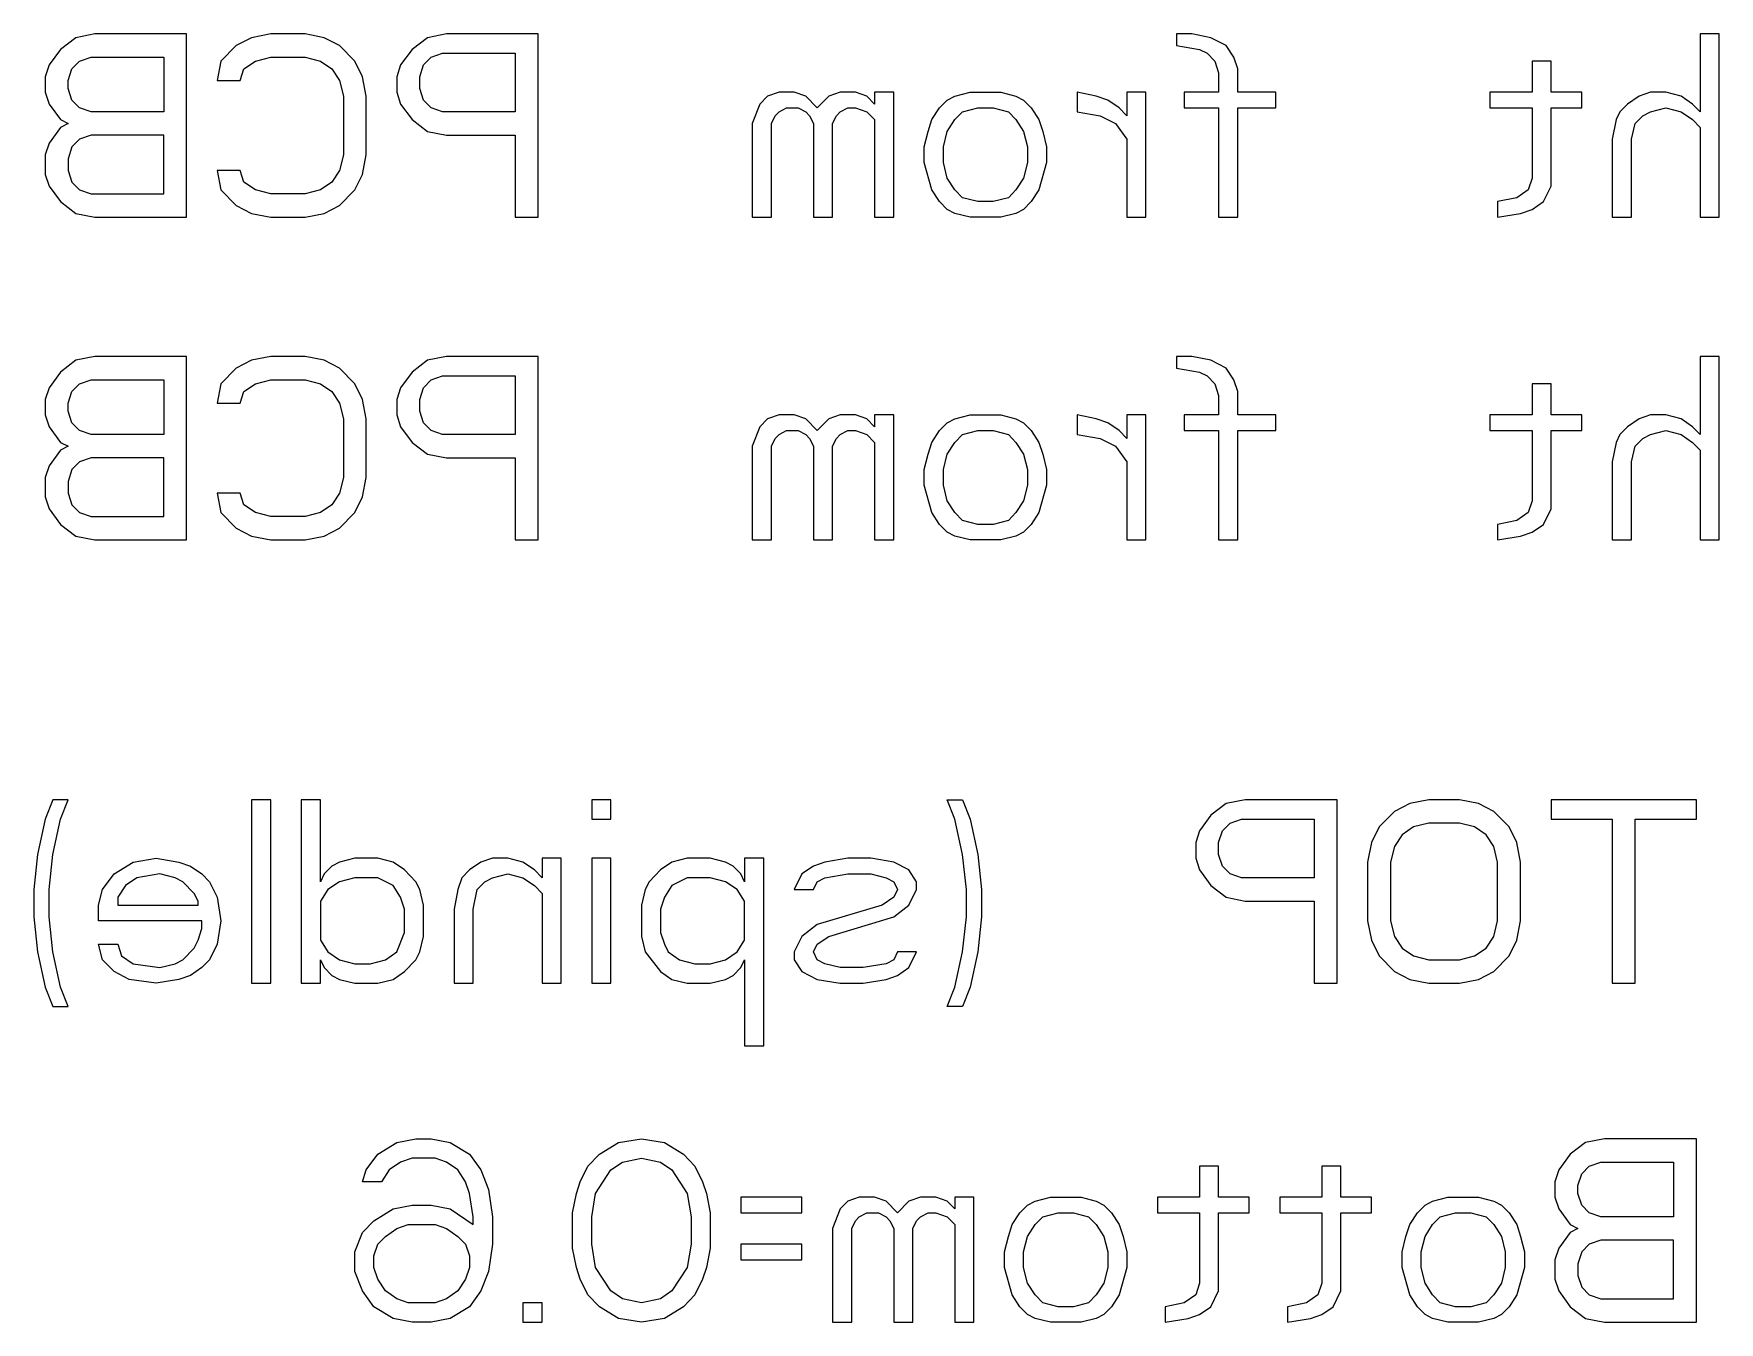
# Model space of a CAD drawing. Header units: millimetres. Extents: x 0 to 594, y 0 to 420.
# Drawn here: x 486.32 to 506.53, y 223.63 to 239.07 of the extents above; entities that cross this region are included whole.
import ezdxf

# ---------------------------------------------------------------- set-up
doc = ezdxf.new("R2010")
doc.units = ezdxf.units.MM
doc.header["$LTSCALE"] = 32.67
doc.layers.add('5_CURVES', color=7, linetype='CONTINUOUS')

msp = doc.modelspace()

# ---------------------------------------------------------------- linework, layer by layer
at = {"layer": '5_CURVES', "color": 40, "linetype": 'CONTINUOUS'}
for p, q in [((486.82, 239.022), (486.637, 238.882)), ((487.05, 239.069), (486.82, 239.022)), ((488.15, 239.069), (487.05, 239.069)), ((488.15, 236.869), (488.15, 239.069)), ((488.745, 238.929), (488.562, 238.742)), ((488.929, 239.022), (488.745, 238.929)), ((489.158, 239.069), (488.929, 239.022)), ((489.57, 239.069), (489.158, 239.069)), ((489.8, 239.022), (489.57, 239.069)), ((489.983, 238.929), (489.8, 239.022)), ((490.166, 238.742), (489.983, 238.929)), ((491.037, 239.022), (490.854, 238.882)), ((491.266, 239.069), (491.037, 239.022)), ((492.366, 239.069), (491.266, 239.069)), ((492.366, 236.869), (492.366, 239.069)), ((500.204, 239.069), (500.02, 239.069)), ((500.02, 239.069), (500.02, 238.929)), ((500.02, 238.929), (500.295, 238.882)), ((500.433, 239.022), (500.204, 239.069)), ((500.616, 238.929), (500.433, 239.022)), ((500.708, 238.788), (500.616, 238.929)), ((506.529, 239.069), (506.3, 239.069)), ((506.3, 239.069), (506.3, 238.133)), ((506.529, 236.869), (506.529, 239.069)), ((486.637, 238.882), (486.5, 238.695)), ((486.775, 238.648), (486.866, 238.742)), ((486.866, 238.742), (487.004, 238.788)), ((487.004, 238.788), (487.875, 238.788)), ((487.875, 238.788), (487.875, 238.133)), ((488.562, 238.742), (488.516, 238.508)), ((488.837, 238.648), (488.975, 238.742)), ((488.975, 238.742), (489.158, 238.788)), ((489.158, 238.788), (489.57, 238.788)), ((489.57, 238.788), (489.754, 238.742)), ((489.754, 238.742), (489.891, 238.648)), ((490.258, 238.554), (490.166, 238.742)), ((490.854, 238.882), (490.716, 238.695)), ((490.991, 238.695), (491.083, 238.788)), ((491.083, 238.788), (491.22, 238.835)), ((491.22, 238.835), (492.091, 238.835)), ((492.091, 238.835), (492.091, 238.133)), ((500.295, 238.882), (500.387, 238.835)), ((500.387, 238.835), (500.479, 238.742)), ((500.479, 238.742), (500.525, 238.601)), ((500.754, 238.648), (500.708, 238.788)), ((504.512, 238.742), (504.283, 238.742)), ((504.283, 238.742), (504.283, 238.367)), ((504.512, 238.367), (504.512, 238.742)), ((486.5, 238.695), (486.454, 238.554)), ((486.454, 238.554), (486.454, 238.367)), ((486.729, 238.508), (486.775, 238.648)), ((486.729, 238.414), (486.729, 238.508)), ((488.516, 238.508), (488.791, 238.508)), ((488.791, 238.508), (488.837, 238.648)), ((489.891, 238.648), (489.983, 238.508)), ((489.983, 238.508), (490.029, 238.32)), ((490.304, 238.32), (490.258, 238.554)), ((490.716, 238.695), (490.67, 238.554)), ((490.67, 238.554), (490.67, 238.367)), ((490.945, 238.554), (490.991, 238.695)), ((490.945, 238.414), (490.945, 238.554)), ((500.525, 238.601), (500.525, 238.367)), ((500.754, 238.367), (500.754, 238.648)), ((486.454, 238.367), (486.5, 238.227)), ((486.775, 238.274), (486.729, 238.414)), ((490.029, 238.32), (490.029, 237.618)), ((490.304, 237.618), (490.304, 238.32)), ((490.67, 238.367), (490.716, 238.227)), ((490.991, 238.274), (490.945, 238.414)), ((495.116, 238.32), (495.025, 238.227)), ((495.254, 238.367), (495.116, 238.32)), ((495.437, 238.367), (495.254, 238.367)), ((495.575, 238.32), (495.437, 238.367)), ((495.712, 238.18), (495.575, 238.32)), ((495.85, 238.32), (495.712, 238.18)), ((495.987, 238.367), (495.85, 238.32)), ((496.17, 238.367), (495.987, 238.367)), ((496.308, 238.32), (496.17, 238.367)), ((496.4, 238.227), (496.308, 238.32)), ((496.629, 238.367), (496.4, 238.367)), ((496.4, 238.367), (496.4, 238.227)), ((496.629, 236.869), (496.629, 238.367)), ((497.27, 238.274), (497.362, 238.32)), ((497.362, 238.32), (497.545, 238.367)), ((497.545, 238.367), (497.912, 238.367)), ((497.912, 238.367), (498.095, 238.32)), ((498.095, 238.32), (498.187, 238.274)), ((499.058, 238.32), (498.829, 238.367)), ((498.829, 238.367), (498.829, 238.133)), ((499.195, 238.274), (499.058, 238.32)), ((499.654, 238.367), (499.425, 238.367)), ((499.425, 238.367), (499.425, 238.086)), ((499.654, 236.869), (499.654, 238.367)), ((500.525, 238.367), (500.112, 238.367)), ((500.112, 238.367), (500.112, 238.18)), ((501.212, 238.367), (500.754, 238.367)), ((501.212, 238.18), (501.212, 238.367)), ((504.283, 238.367), (503.779, 238.367)), ((503.779, 238.367), (503.779, 238.18)), ((504.879, 238.367), (504.512, 238.367)), ((504.879, 238.18), (504.879, 238.367)), ((505.566, 238.32), (505.429, 238.227)), ((505.704, 238.367), (505.566, 238.32)), ((505.887, 238.367), (505.704, 238.367)), ((506.07, 238.32), (505.887, 238.367)), ((506.208, 238.227), (506.07, 238.32)), ((486.5, 238.227), (486.637, 238.04)), ((486.866, 238.18), (486.775, 238.274)), ((487.004, 238.133), (486.866, 238.18)), ((487.875, 238.133), (487.004, 238.133)), ((490.716, 238.227), (490.854, 238.04)), ((491.083, 238.18), (490.991, 238.274)), ((491.22, 238.133), (491.083, 238.18)), ((492.091, 238.133), (491.22, 238.133)), ((495.025, 238.227), (494.933, 237.993)), ((495.208, 238.086), (495.254, 238.133)), ((495.254, 238.133), (495.345, 238.18)), ((495.345, 238.18), (495.483, 238.18)), ((495.483, 238.18), (495.575, 238.133)), ((495.575, 238.133), (495.62, 238.086)), ((495.941, 238.086), (495.987, 238.133)), ((495.987, 238.133), (496.079, 238.18)), ((496.079, 238.18), (496.17, 238.18)), ((496.17, 238.18), (496.308, 238.133)), ((496.308, 238.133), (496.4, 238.04)), ((497.087, 238.04), (497.179, 238.18)), ((497.179, 238.18), (497.27, 238.274)), ((497.362, 238.04), (497.454, 238.133)), ((497.454, 238.133), (497.637, 238.18)), ((497.637, 238.18), (497.82, 238.18)), ((497.82, 238.18), (498.004, 238.133)), ((498.004, 238.133), (498.095, 238.04)), ((498.187, 238.274), (498.279, 238.18)), ((498.279, 238.18), (498.37, 238.04)), ((498.829, 238.133), (499.104, 238.086)), ((499.333, 238.18), (499.195, 238.274)), ((499.425, 238.086), (499.333, 238.18)), ((500.112, 238.18), (500.525, 238.18)), ((500.525, 238.18), (500.525, 236.869)), ((500.754, 238.18), (501.212, 238.18)), ((500.754, 236.869), (500.754, 238.18)), ((503.779, 238.18), (504.283, 238.18)), ((504.283, 238.18), (504.283, 237.337)), ((504.512, 238.18), (504.879, 238.18)), ((504.512, 237.244), (504.512, 238.18)), ((505.337, 238.133), (505.291, 238.04)), ((505.429, 238.227), (505.337, 238.133)), ((505.612, 238.086), (505.704, 238.133)), ((505.704, 238.133), (505.887, 238.18)), ((505.887, 238.18), (506.07, 238.133)), ((506.07, 238.133), (506.208, 238.04)), ((506.3, 238.133), (506.208, 238.227)), ((486.637, 237.946), (486.5, 237.759)), ((486.637, 238.04), (486.729, 237.993)), ((486.729, 237.993), (486.637, 237.946)), ((490.854, 238.04), (491.037, 237.899)), ((494.933, 237.993), (494.933, 236.869)), ((495.162, 237.993), (495.208, 238.086)), ((495.162, 236.869), (495.162, 237.993)), ((495.62, 238.086), (495.666, 237.993)), ((495.666, 237.993), (495.666, 236.869)), ((495.895, 237.993), (495.941, 238.086)), ((495.895, 236.869), (495.895, 237.993)), ((496.4, 238.04), (496.4, 236.869)), ((497.041, 237.899), (497.087, 238.04)), ((497.27, 237.899), (497.362, 238.04)), ((498.095, 238.04), (498.187, 237.899)), ((498.37, 238.04), (498.416, 237.899)), ((499.104, 238.086), (499.287, 237.993)), ((499.287, 237.993), (499.425, 237.805)), ((505.291, 238.04), (505.245, 237.805)), ((505.475, 237.805), (505.52, 237.993)), ((505.52, 237.993), (505.612, 238.086)), ((506.208, 238.04), (506.3, 237.946)), ((506.3, 237.946), (506.3, 236.869)), ((486.5, 237.759), (486.454, 237.618)), ((486.775, 237.712), (486.729, 237.571)), ((486.866, 237.805), (486.775, 237.712)), ((487.004, 237.852), (486.866, 237.805)), ((487.875, 237.852), (487.004, 237.852)), ((487.875, 237.15), (487.875, 237.852)), ((491.037, 237.899), (491.266, 237.852)), ((491.266, 237.852), (492.091, 237.852)), ((492.091, 237.852), (492.091, 236.869)), ((496.995, 237.712), (497.041, 237.899)), ((496.995, 237.525), (496.995, 237.712)), ((497.225, 237.712), (497.27, 237.899)), ((497.225, 237.525), (497.225, 237.712)), ((498.187, 237.899), (498.233, 237.712)), ((498.233, 237.712), (498.233, 237.525)), ((498.416, 237.899), (498.462, 237.712)), ((498.462, 237.712), (498.462, 237.525)), ((499.425, 237.805), (499.425, 236.869)), ((505.245, 237.805), (505.245, 236.869)), ((505.475, 236.869), (505.475, 237.805)), ((486.454, 237.618), (486.454, 237.384)), ((486.729, 237.571), (486.729, 237.431)), ((490.029, 237.618), (489.983, 237.431)), ((490.258, 237.384), (490.304, 237.618)), ((497.087, 237.197), (496.995, 237.525)), ((497.27, 237.337), (497.225, 237.525)), ((498.233, 237.525), (498.187, 237.337)), ((498.462, 237.525), (498.37, 237.197)), ((486.454, 237.384), (486.5, 237.244)), ((486.729, 237.431), (486.775, 237.291)), ((488.791, 237.431), (488.516, 237.431)), ((488.516, 237.431), (488.562, 237.197)), ((488.837, 237.291), (488.791, 237.431)), ((489.983, 237.431), (489.891, 237.291)), ((490.166, 237.197), (490.258, 237.384)), ((497.362, 237.197), (497.27, 237.337)), ((498.187, 237.337), (498.095, 237.197)), ((504.283, 237.337), (504.237, 237.197)), ((486.5, 237.244), (486.637, 237.057)), ((486.775, 237.291), (486.866, 237.197)), ((486.866, 237.197), (487.004, 237.15)), ((487.004, 237.15), (487.875, 237.15)), ((488.562, 237.197), (488.745, 237.01)), ((488.975, 237.197), (488.837, 237.291)), ((489.158, 237.15), (488.975, 237.197)), ((489.57, 237.15), (489.158, 237.15)), ((489.754, 237.197), (489.57, 237.15)), ((489.891, 237.291), (489.754, 237.197)), ((489.983, 237.01), (490.166, 237.197)), ((497.179, 237.057), (497.087, 237.197)), ((497.454, 237.103), (497.362, 237.197)), ((497.637, 237.057), (497.454, 237.103)), ((498.004, 237.103), (497.82, 237.057)), ((498.095, 237.197), (498.004, 237.103)), ((498.37, 237.197), (498.279, 237.057)), ((504.1, 237.103), (503.87, 237.057)), ((504.237, 237.197), (504.1, 237.103)), ((504.42, 237.057), (504.512, 237.244)), ((486.637, 237.057), (486.82, 236.916)), ((486.82, 236.916), (487.05, 236.869)), ((488.745, 237.01), (488.929, 236.916)), ((488.929, 236.916), (489.158, 236.869)), ((489.57, 236.869), (489.8, 236.916)), ((489.8, 236.916), (489.983, 237.01)), ((497.27, 236.963), (497.179, 237.057)), ((497.362, 236.916), (497.27, 236.963)), ((497.545, 236.869), (497.362, 236.916)), ((497.82, 237.057), (497.637, 237.057)), ((498.095, 236.916), (497.912, 236.869)), ((498.187, 236.963), (498.095, 236.916)), ((498.279, 237.057), (498.187, 236.963)), ((503.87, 237.057), (503.87, 236.869)), ((503.87, 236.869), (504.145, 236.916)), ((504.145, 236.916), (504.283, 236.963)), ((504.283, 236.963), (504.42, 237.057)), ((487.05, 236.869), (488.15, 236.869)), ((489.158, 236.869), (489.57, 236.869)), ((492.091, 236.869), (492.366, 236.869)), ((494.933, 236.869), (495.162, 236.869)), ((495.666, 236.869), (495.895, 236.869)), ((496.4, 236.869), (496.629, 236.869)), ((497.912, 236.869), (497.545, 236.869)), ((499.425, 236.869), (499.654, 236.869)), ((500.525, 236.869), (500.754, 236.869)), ((505.245, 236.869), (505.475, 236.869)), ((506.3, 236.869), (506.529, 236.869)), ((486.82, 235.155), (486.637, 235.015)), ((487.05, 235.202), (486.82, 235.155)), ((488.15, 235.202), (487.05, 235.202)), ((488.15, 233.002), (488.15, 235.202)), ((488.929, 235.155), (488.745, 235.062)), ((489.158, 235.202), (488.929, 235.155)), ((489.57, 235.202), (489.158, 235.202)), ((489.8, 235.155), (489.57, 235.202)), ((489.983, 235.062), (489.8, 235.155)), ((491.037, 235.155), (490.854, 235.015)), ((491.266, 235.202), (491.037, 235.155)), ((492.366, 235.202), (491.266, 235.202)), ((492.366, 233.002), (492.366, 235.202)), ((500.204, 235.202), (500.02, 235.202)), ((500.02, 235.202), (500.02, 235.062)), ((500.433, 235.155), (500.204, 235.202)), ((500.616, 235.062), (500.433, 235.155)), ((506.529, 235.202), (506.3, 235.202)), ((506.3, 235.202), (506.3, 234.266)), ((506.529, 233.002), (506.529, 235.202)), ((486.637, 235.015), (486.5, 234.827)), ((486.775, 234.781), (486.866, 234.874)), ((486.866, 234.874), (487.004, 234.921)), ((487.004, 234.921), (487.875, 234.921)), ((487.875, 234.921), (487.875, 234.266)), ((488.562, 234.874), (488.516, 234.64)), ((488.745, 235.062), (488.562, 234.874)), ((488.837, 234.781), (488.975, 234.874)), ((488.975, 234.874), (489.158, 234.921)), ((489.158, 234.921), (489.57, 234.921)), ((489.57, 234.921), (489.754, 234.874)), ((489.754, 234.874), (489.891, 234.781)), ((490.166, 234.874), (489.983, 235.062)), ((490.258, 234.687), (490.166, 234.874)), ((490.854, 235.015), (490.716, 234.827)), ((490.991, 234.827), (491.083, 234.921)), ((491.083, 234.921), (491.22, 234.968)), ((491.22, 234.968), (492.091, 234.968)), ((492.091, 234.968), (492.091, 234.266)), ((500.02, 235.062), (500.295, 235.015)), ((500.295, 235.015), (500.387, 234.968)), ((500.387, 234.968), (500.479, 234.874)), ((500.479, 234.874), (500.525, 234.734)), ((500.708, 234.921), (500.616, 235.062)), ((500.754, 234.781), (500.708, 234.921)), ((504.512, 234.874), (504.283, 234.874)), ((504.283, 234.874), (504.283, 234.5)), ((504.512, 234.5), (504.512, 234.874)), ((486.5, 234.827), (486.454, 234.687)), ((486.454, 234.687), (486.454, 234.5)), ((486.729, 234.64), (486.775, 234.781)), ((488.791, 234.64), (488.837, 234.781)), ((489.891, 234.781), (489.983, 234.64)), ((490.304, 234.453), (490.258, 234.687)), ((490.716, 234.827), (490.67, 234.687)), ((490.67, 234.687), (490.67, 234.5)), ((490.945, 234.687), (490.991, 234.827)), ((490.945, 234.547), (490.945, 234.687)), ((500.525, 234.734), (500.525, 234.5)), ((500.754, 234.5), (500.754, 234.781)), ((486.454, 234.5), (486.5, 234.359)), ((486.729, 234.547), (486.729, 234.64)), ((486.775, 234.406), (486.729, 234.547)), ((488.516, 234.64), (488.791, 234.64)), ((489.983, 234.64), (490.029, 234.453)), ((490.67, 234.5), (490.716, 234.359)), ((490.991, 234.406), (490.945, 234.547)), ((495.254, 234.5), (495.116, 234.453)), ((495.437, 234.5), (495.254, 234.5)), ((495.575, 234.453), (495.437, 234.5)), ((495.987, 234.5), (495.85, 234.453)), ((496.17, 234.5), (495.987, 234.5)), ((496.308, 234.453), (496.17, 234.5)), ((496.629, 234.5), (496.4, 234.5)), ((496.4, 234.5), (496.4, 234.359)), ((496.629, 233.002), (496.629, 234.5)), ((497.362, 234.453), (497.545, 234.5)), ((497.545, 234.5), (497.912, 234.5)), ((497.912, 234.5), (498.095, 234.453)), ((499.058, 234.453), (498.829, 234.5)), ((498.829, 234.5), (498.829, 234.266)), ((499.654, 234.5), (499.425, 234.5)), ((499.425, 234.5), (499.425, 234.219)), ((499.654, 233.002), (499.654, 234.5)), ((500.525, 234.5), (500.112, 234.5)), ((500.112, 234.5), (500.112, 234.313)), ((501.212, 234.5), (500.754, 234.5)), ((501.212, 234.313), (501.212, 234.5)), ((504.283, 234.5), (503.779, 234.5)), ((503.779, 234.5), (503.779, 234.313)), ((504.879, 234.5), (504.512, 234.5)), ((504.879, 234.313), (504.879, 234.5)), ((505.704, 234.5), (505.566, 234.453)), ((505.887, 234.5), (505.704, 234.5)), ((506.07, 234.453), (505.887, 234.5)), ((486.5, 234.359), (486.637, 234.172)), ((486.866, 234.313), (486.775, 234.406)), ((487.004, 234.266), (486.866, 234.313)), ((487.875, 234.266), (487.004, 234.266)), ((490.029, 234.453), (490.029, 233.751)), ((490.304, 233.751), (490.304, 234.453)), ((490.716, 234.359), (490.854, 234.172)), ((491.083, 234.313), (490.991, 234.406)), ((491.22, 234.266), (491.083, 234.313)), ((492.091, 234.266), (491.22, 234.266)), ((495.025, 234.359), (494.933, 234.125)), ((495.116, 234.453), (495.025, 234.359)), ((495.208, 234.219), (495.254, 234.266)), ((495.254, 234.266), (495.345, 234.313)), ((495.345, 234.313), (495.483, 234.313)), ((495.483, 234.313), (495.575, 234.266)), ((495.712, 234.313), (495.575, 234.453)), ((495.575, 234.266), (495.62, 234.219)), ((495.85, 234.453), (495.712, 234.313)), ((495.941, 234.219), (495.987, 234.266)), ((495.987, 234.266), (496.079, 234.313)), ((496.079, 234.313), (496.17, 234.313)), ((496.17, 234.313), (496.308, 234.266)), ((496.4, 234.359), (496.308, 234.453)), ((496.308, 234.266), (496.4, 234.172)), ((497.087, 234.172), (497.179, 234.313)), ((497.179, 234.313), (497.27, 234.406)), ((497.27, 234.406), (497.362, 234.453)), ((497.362, 234.172), (497.454, 234.266)), ((497.454, 234.266), (497.637, 234.313)), ((497.637, 234.313), (497.82, 234.313)), ((497.82, 234.313), (498.004, 234.266)), ((498.004, 234.266), (498.095, 234.172)), ((498.095, 234.453), (498.187, 234.406)), ((498.187, 234.406), (498.279, 234.313)), ((498.279, 234.313), (498.37, 234.172)), ((498.829, 234.266), (499.104, 234.219)), ((499.195, 234.406), (499.058, 234.453)), ((499.333, 234.313), (499.195, 234.406)), ((499.425, 234.219), (499.333, 234.313)), ((500.112, 234.313), (500.525, 234.313)), ((500.525, 234.313), (500.525, 233.002)), ((500.754, 234.313), (501.212, 234.313)), ((500.754, 233.002), (500.754, 234.313)), ((503.779, 234.313), (504.283, 234.313)), ((504.283, 234.313), (504.283, 233.47)), ((504.512, 234.313), (504.879, 234.313)), ((504.512, 233.376), (504.512, 234.313)), ((505.337, 234.266), (505.291, 234.172)), ((505.429, 234.359), (505.337, 234.266)), ((505.566, 234.453), (505.429, 234.359)), ((505.612, 234.219), (505.704, 234.266)), ((505.704, 234.266), (505.887, 234.313)), ((505.887, 234.313), (506.07, 234.266)), ((506.208, 234.359), (506.07, 234.453)), ((506.07, 234.266), (506.208, 234.172)), ((506.3, 234.266), (506.208, 234.359)), ((486.637, 234.079), (486.5, 233.891)), ((486.637, 234.172), (486.729, 234.125)), ((486.729, 234.125), (486.637, 234.079)), ((490.854, 234.172), (491.037, 234.032)), ((494.933, 234.125), (494.933, 233.002)), ((495.162, 234.125), (495.208, 234.219)), ((495.162, 233.002), (495.162, 234.125)), ((495.62, 234.219), (495.666, 234.125)), ((495.666, 234.125), (495.666, 233.002)), ((495.895, 234.125), (495.941, 234.219)), ((495.895, 233.002), (495.895, 234.125)), ((496.4, 234.172), (496.4, 233.002)), ((497.041, 234.032), (497.087, 234.172)), ((497.27, 234.032), (497.362, 234.172)), ((498.095, 234.172), (498.187, 234.032)), ((498.37, 234.172), (498.416, 234.032)), ((499.104, 234.219), (499.287, 234.125)), ((499.287, 234.125), (499.425, 233.938)), ((505.291, 234.172), (505.245, 233.938)), ((505.475, 233.938), (505.52, 234.125)), ((505.52, 234.125), (505.612, 234.219)), ((506.208, 234.172), (506.3, 234.079)), ((506.3, 234.079), (506.3, 233.002)), ((486.5, 233.891), (486.454, 233.751)), ((486.866, 233.938), (486.775, 233.845)), ((487.004, 233.985), (486.866, 233.938)), ((487.875, 233.985), (487.004, 233.985)), ((487.875, 233.283), (487.875, 233.985)), ((491.037, 234.032), (491.266, 233.985)), ((491.266, 233.985), (492.091, 233.985)), ((492.091, 233.985), (492.091, 233.002)), ((496.995, 233.845), (497.041, 234.032)), ((497.225, 233.845), (497.27, 234.032)), ((498.187, 234.032), (498.233, 233.845)), ((498.416, 234.032), (498.462, 233.845)), ((499.425, 233.938), (499.425, 233.002)), ((505.245, 233.938), (505.245, 233.002)), ((505.475, 233.002), (505.475, 233.938)), ((486.454, 233.751), (486.454, 233.517)), ((486.775, 233.845), (486.729, 233.704)), ((486.729, 233.704), (486.729, 233.564)), ((490.029, 233.751), (489.983, 233.564)), ((490.258, 233.517), (490.304, 233.751)), ((496.995, 233.657), (496.995, 233.845)), ((497.087, 233.33), (496.995, 233.657)), ((497.225, 233.657), (497.225, 233.845)), ((497.27, 233.47), (497.225, 233.657)), ((498.233, 233.657), (498.187, 233.47)), ((498.233, 233.845), (498.233, 233.657)), ((498.462, 233.657), (498.37, 233.33)), ((498.462, 233.845), (498.462, 233.657)), ((486.454, 233.517), (486.5, 233.376)), ((486.729, 233.564), (486.775, 233.423)), ((488.791, 233.564), (488.516, 233.564)), ((488.516, 233.564), (488.562, 233.33)), ((488.837, 233.423), (488.791, 233.564)), ((489.983, 233.564), (489.891, 233.423)), ((490.166, 233.33), (490.258, 233.517)), ((497.362, 233.33), (497.27, 233.47)), ((498.187, 233.47), (498.095, 233.33)), ((504.283, 233.47), (504.237, 233.33)), ((486.5, 233.376), (486.637, 233.189)), ((486.775, 233.423), (486.866, 233.33)), ((486.866, 233.33), (487.004, 233.283)), ((487.004, 233.283), (487.875, 233.283)), ((488.562, 233.33), (488.745, 233.142)), ((488.975, 233.33), (488.837, 233.423)), ((489.158, 233.283), (488.975, 233.33)), ((489.57, 233.283), (489.158, 233.283)), ((489.754, 233.33), (489.57, 233.283)), ((489.891, 233.423), (489.754, 233.33)), ((489.983, 233.142), (490.166, 233.33)), ((497.179, 233.189), (497.087, 233.33)), ((497.454, 233.236), (497.362, 233.33)), ((498.095, 233.33), (498.004, 233.236)), ((498.37, 233.33), (498.279, 233.189)), ((504.237, 233.33), (504.1, 233.236)), ((504.42, 233.189), (504.512, 233.376)), ((486.637, 233.189), (486.82, 233.049)), ((488.745, 233.142), (488.929, 233.049)), ((489.8, 233.049), (489.983, 233.142)), ((497.27, 233.096), (497.179, 233.189)), ((497.362, 233.049), (497.27, 233.096)), ((497.637, 233.189), (497.454, 233.236)), ((497.82, 233.189), (497.637, 233.189)), ((498.004, 233.236), (497.82, 233.189)), ((498.187, 233.096), (498.095, 233.049)), ((498.279, 233.189), (498.187, 233.096)), ((504.1, 233.236), (503.87, 233.189)), ((503.87, 233.189), (503.87, 233.002)), ((504.145, 233.049), (504.283, 233.096)), ((504.283, 233.096), (504.42, 233.189)), ((486.82, 233.049), (487.05, 233.002)), ((487.05, 233.002), (488.15, 233.002)), ((488.929, 233.049), (489.158, 233.002)), ((489.158, 233.002), (489.57, 233.002)), ((489.57, 233.002), (489.8, 233.049)), ((492.091, 233.002), (492.366, 233.002)), ((494.933, 233.002), (495.162, 233.002)), ((495.666, 233.002), (495.895, 233.002)), ((496.4, 233.002), (496.629, 233.002)), ((497.545, 233.002), (497.362, 233.049)), ((497.912, 233.002), (497.545, 233.002)), ((498.095, 233.049), (497.912, 233.002)), ((499.425, 233.002), (499.654, 233.002)), ((500.525, 233.002), (500.754, 233.002)), ((503.87, 233.002), (504.145, 233.049)), ((505.245, 233.002), (505.475, 233.002)), ((506.3, 233.002), (506.529, 233.002)), ((486.545, 229.889), (486.454, 229.655)), ((486.729, 229.889), (486.545, 229.889)), ((486.637, 229.655), (486.729, 229.889)), ((489.158, 229.889), (488.929, 229.889)), ((488.929, 229.889), (488.929, 227.689)), ((489.158, 227.689), (489.158, 229.889)), ((489.754, 229.889), (489.525, 229.889)), ((489.525, 229.889), (489.525, 227.689)), ((489.754, 228.906), (489.754, 229.889)), ((493.237, 229.889), (493.008, 229.889)), ((493.008, 229.889), (493.008, 229.655)), ((493.237, 229.655), (493.237, 229.889)), ((497.27, 229.889), (497.454, 229.889)), ((497.362, 229.655), (497.27, 229.889)), ((497.454, 229.889), (497.545, 229.655)), ((500.616, 229.843), (500.433, 229.702)), ((500.845, 229.889), (500.616, 229.843)), ((501.945, 229.889), (500.845, 229.889)), ((501.945, 227.689), (501.945, 229.889)), ((502.816, 229.843), (502.633, 229.749)), ((503.045, 229.889), (502.816, 229.843)), ((503.412, 229.889), (503.045, 229.889)), ((503.641, 229.843), (503.412, 229.889)), ((503.825, 229.749), (503.641, 229.843)), ((506.254, 229.889), (504.512, 229.889)), ((504.512, 229.889), (504.512, 229.655)), ((506.254, 229.655), (506.254, 229.889)), ((486.454, 229.655), (486.362, 229.234)), ((486.545, 229.234), (486.637, 229.655)), ((493.008, 229.655), (493.237, 229.655)), ((497.454, 229.234), (497.362, 229.655)), ((497.545, 229.655), (497.637, 229.234)), ((500.433, 229.702), (500.295, 229.515)), ((500.662, 229.609), (500.8, 229.655)), ((500.8, 229.655), (501.67, 229.655)), ((501.67, 229.655), (501.67, 228.953)), ((502.633, 229.749), (502.45, 229.562)), ((504.008, 229.562), (503.825, 229.749)), ((504.512, 229.655), (505.245, 229.655)), ((505.245, 229.655), (505.245, 227.689)), ((505.52, 229.655), (506.254, 229.655)), ((505.52, 227.689), (505.52, 229.655)), ((500.295, 229.515), (500.25, 229.375)), ((500.525, 229.375), (500.57, 229.515)), ((500.57, 229.515), (500.662, 229.609)), ((502.45, 229.562), (502.358, 229.375)), ((502.725, 229.468), (502.633, 229.328)), ((502.862, 229.562), (502.725, 229.468)), ((503.045, 229.609), (502.862, 229.562)), ((503.412, 229.609), (503.045, 229.609)), ((503.595, 229.562), (503.412, 229.609)), ((503.733, 229.468), (503.595, 229.562)), ((503.825, 229.328), (503.733, 229.468)), ((504.1, 229.375), (504.008, 229.562)), ((486.362, 229.234), (486.316, 228.813)), ((486.5, 228.813), (486.545, 229.234)), ((497.5, 228.813), (497.454, 229.234)), ((497.637, 229.234), (497.683, 228.813)), ((500.25, 229.375), (500.25, 229.187)), ((500.525, 229.234), (500.525, 229.375)), ((500.57, 229.094), (500.525, 229.234)), ((502.358, 229.375), (502.312, 229.14)), ((502.633, 229.328), (502.587, 229.14)), ((503.87, 229.14), (503.825, 229.328)), ((504.145, 229.14), (504.1, 229.375)), ((487.279, 229), (487.508, 229.14)), ((487.508, 229.14), (487.783, 229.187)), ((487.783, 229.187), (488.058, 229.14)), ((488.058, 229.14), (488.195, 229.094)), ((488.195, 229.094), (488.333, 229)), ((489.891, 229.094), (489.8, 229)), ((489.983, 229.14), (489.891, 229.094)), ((490.166, 229.187), (489.983, 229.14)), ((490.441, 229.187), (490.166, 229.187)), ((490.625, 229.14), (490.441, 229.187)), ((490.762, 229.047), (490.625, 229.14)), ((490.9, 228.906), (490.762, 229.047)), ((491.541, 229.047), (491.45, 228.953)), ((491.679, 229.14), (491.541, 229.047)), ((491.816, 229.187), (491.679, 229.14)), ((492, 229.187), (491.816, 229.187)), ((492.183, 229.14), (492, 229.187)), ((492.32, 229.047), (492.183, 229.14)), ((492.412, 228.953), (492.32, 229.047)), ((492.641, 229.187), (492.412, 229.187)), ((492.412, 229.187), (492.412, 228.953)), ((492.641, 227.689), (492.641, 229.187)), ((493.237, 229.187), (493.008, 229.187)), ((493.008, 229.187), (493.008, 227.689)), ((493.237, 227.689), (493.237, 229.187)), ((493.833, 229.047), (493.695, 228.906)), ((493.97, 229.14), (493.833, 229.047)), ((494.154, 229.187), (493.97, 229.14)), ((494.429, 229.187), (494.154, 229.187)), ((494.612, 229.14), (494.429, 229.187)), ((494.704, 229.094), (494.612, 229.14)), ((494.795, 229), (494.704, 229.094)), ((495.07, 229.187), (494.841, 229.187)), ((494.841, 229.187), (494.841, 228.906)), ((495.07, 226.94), (495.07, 229.187)), ((495.666, 229.094), (495.529, 229)), ((495.804, 229.14), (495.666, 229.094)), ((496.079, 229.187), (495.804, 229.14)), ((496.354, 229.187), (496.079, 229.187)), ((496.629, 229.14), (496.354, 229.187)), ((496.812, 229.047), (496.629, 229.14)), ((496.904, 228.906), (496.812, 229.047)), ((500.25, 229.187), (500.295, 229.047)), ((500.295, 229.047), (500.433, 228.86)), ((500.662, 229), (500.57, 229.094)), ((502.312, 229.14), (502.312, 228.438)), ((502.587, 229.14), (502.587, 228.438)), ((503.87, 228.438), (503.87, 229.14)), ((504.145, 228.438), (504.145, 229.14)), ((486.316, 228.813), (486.316, 228.485)), ((486.5, 228.485), (486.5, 228.813)), ((487.095, 228.626), (487.141, 228.813)), ((487.141, 228.813), (487.279, 229)), ((487.416, 228.86), (487.325, 228.719)), ((487.554, 228.953), (487.416, 228.86)), ((487.829, 229), (487.554, 228.953)), ((488.012, 228.953), (487.829, 229)), ((488.104, 228.906), (488.012, 228.953)), ((488.241, 228.766), (488.104, 228.906)), ((488.333, 229), (488.425, 228.906)), ((488.425, 228.906), (488.516, 228.719)), ((489.8, 229), (489.754, 228.906)), ((489.845, 228.813), (489.754, 228.672)), ((489.983, 228.906), (489.845, 228.813)), ((490.166, 228.953), (489.983, 228.906)), ((490.441, 228.953), (490.166, 228.953)), ((490.625, 228.86), (490.441, 228.953)), ((490.716, 228.719), (490.625, 228.86)), ((490.945, 228.813), (490.9, 228.906)), ((490.991, 228.626), (490.945, 228.813)), ((491.404, 228.813), (491.358, 228.579)), ((491.45, 228.953), (491.404, 228.813)), ((491.587, 228.579), (491.633, 228.813)), ((491.633, 228.813), (491.725, 228.906)), ((491.725, 228.906), (491.816, 228.953)), ((491.816, 228.953), (492, 229)), ((492, 229), (492.183, 228.953)), ((492.183, 228.953), (492.32, 228.86)), ((492.32, 228.86), (492.412, 228.766)), ((493.65, 228.813), (493.604, 228.626)), ((493.695, 228.906), (493.65, 228.813)), ((493.97, 228.86), (493.879, 228.719)), ((494.154, 228.953), (493.97, 228.86)), ((494.429, 228.953), (494.154, 228.953)), ((494.612, 228.906), (494.429, 228.953)), ((494.75, 228.813), (494.612, 228.906)), ((494.841, 228.672), (494.75, 228.813)), ((494.841, 228.906), (494.795, 229)), ((495.529, 229), (495.437, 228.813)), ((495.437, 228.813), (495.666, 228.813)), ((495.666, 228.813), (495.712, 228.906)), ((495.712, 228.906), (495.804, 228.953)), ((495.804, 228.953), (496.079, 229)), ((496.079, 229), (496.354, 229)), ((496.354, 229), (496.537, 228.953)), ((496.537, 228.953), (496.629, 228.906)), ((496.629, 228.906), (496.675, 228.813)), ((496.675, 228.813), (496.629, 228.719)), ((496.812, 228.626), (496.904, 228.813)), ((496.904, 228.813), (496.904, 228.906)), ((497.5, 228.485), (497.5, 228.813)), ((497.683, 228.813), (497.683, 228.485)), ((500.433, 228.86), (500.616, 228.719)), ((500.8, 228.953), (500.662, 229)), ((501.67, 228.953), (500.8, 228.953)), ((487.095, 228.438), (487.095, 228.626)), ((487.325, 228.719), (487.325, 228.626)), ((487.325, 228.626), (488.287, 228.626)), ((488.287, 228.672), (488.241, 228.766)), ((488.287, 228.626), (488.287, 228.672)), ((488.516, 228.719), (488.562, 228.438)), ((489.754, 228.672), (489.754, 228.204)), ((490.762, 228.579), (490.716, 228.719)), ((490.991, 228.251), (490.991, 228.626)), ((492.412, 228.766), (492.412, 227.689)), ((493.604, 228.626), (493.604, 228.251)), ((493.879, 228.719), (493.833, 228.579)), ((494.841, 228.204), (494.841, 228.672)), ((496.491, 228.626), (495.712, 228.392)), ((496.629, 228.719), (496.491, 228.626)), ((496.629, 228.485), (496.812, 228.626)), ((500.616, 228.719), (500.845, 228.672)), ((500.845, 228.672), (501.67, 228.672)), ((501.67, 228.672), (501.67, 227.689)), ((486.316, 228.485), (486.362, 228.064)), ((486.545, 228.064), (486.5, 228.485)), ((488.333, 228.438), (487.095, 228.438)), ((488.333, 228.345), (488.333, 228.438)), ((488.562, 228.438), (488.516, 228.157)), ((490.762, 228.298), (490.762, 228.579)), ((491.358, 228.579), (491.358, 227.689)), ((491.587, 227.689), (491.587, 228.579)), ((493.833, 228.579), (493.833, 228.298)), ((495.85, 228.251), (496.629, 228.485)), ((497.454, 228.064), (497.5, 228.485)), ((497.683, 228.485), (497.637, 228.064)), ((502.312, 228.438), (502.358, 228.204)), ((502.587, 228.438), (502.633, 228.251)), ((503.825, 228.251), (503.87, 228.438)), ((504.1, 228.204), (504.145, 228.438)), ((488.241, 228.111), (488.287, 228.204)), ((488.287, 228.204), (488.333, 228.345)), ((489.754, 228.204), (489.845, 228.064)), ((490.67, 228.064), (490.762, 228.298)), ((490.945, 228.064), (490.991, 228.251)), ((493.604, 228.251), (493.65, 228.064)), ((493.833, 228.298), (493.879, 228.157)), ((494.75, 228.064), (494.841, 228.204)), ((495.529, 228.251), (495.437, 228.064)), ((495.712, 228.392), (495.529, 228.251)), ((495.712, 228.157), (495.85, 228.251)), ((502.358, 228.204), (502.45, 228.017)), ((502.633, 228.251), (502.725, 228.111)), ((503.733, 228.111), (503.825, 228.251)), ((504.008, 228.017), (504.1, 228.204)), ((486.362, 228.064), (486.454, 227.643)), ((486.637, 227.643), (486.545, 228.064)), ((487.095, 228.157), (487.325, 228.157)), ((487.141, 227.97), (487.095, 228.157)), ((487.325, 228.157), (487.37, 228.017)), ((487.37, 228.017), (487.508, 227.923)), ((488.104, 227.97), (488.241, 228.111)), ((488.516, 228.157), (488.425, 227.97)), ((489.845, 228.064), (489.983, 227.97)), ((490.533, 227.97), (490.67, 228.064)), ((490.9, 227.97), (490.945, 228.064)), ((493.65, 228.064), (493.833, 227.83)), ((493.879, 228.157), (493.925, 228.064)), ((493.925, 228.064), (494.062, 227.97)), ((494.612, 227.97), (494.75, 228.064)), ((495.437, 228.064), (495.437, 227.97)), ((495.666, 228.064), (495.712, 228.157)), ((495.712, 227.97), (495.666, 228.064)), ((496.675, 228.064), (496.629, 227.97)), ((496.904, 228.064), (496.675, 228.064)), ((496.812, 227.877), (496.904, 228.064)), ((497.362, 227.643), (497.454, 228.064)), ((497.637, 228.064), (497.545, 227.643)), ((502.45, 228.017), (502.633, 227.83)), ((502.725, 228.111), (502.862, 228.017)), ((502.862, 228.017), (503.045, 227.97)), ((503.412, 227.97), (503.595, 228.017)), ((503.595, 228.017), (503.733, 228.111)), ((503.825, 227.83), (504.008, 228.017)), ((487.279, 227.83), (487.141, 227.97)), ((487.462, 227.736), (487.279, 227.83)), ((487.508, 227.923), (487.829, 227.877)), ((487.829, 227.877), (488.012, 227.923)), ((488.012, 227.923), (488.104, 227.97)), ((488.333, 227.877), (488.195, 227.783)), ((488.425, 227.97), (488.333, 227.877)), ((489.754, 227.689), (489.754, 227.97)), ((489.754, 227.97), (489.8, 227.877)), ((489.8, 227.877), (489.891, 227.783)), ((489.983, 227.97), (490.166, 227.923)), ((490.166, 227.923), (490.35, 227.923)), ((490.35, 227.923), (490.533, 227.97)), ((490.625, 227.736), (490.762, 227.83)), ((490.762, 227.83), (490.9, 227.97)), ((493.833, 227.83), (493.97, 227.736)), ((494.062, 227.97), (494.245, 227.923)), ((494.245, 227.923), (494.429, 227.923)), ((494.429, 227.923), (494.612, 227.97)), ((494.704, 227.783), (494.795, 227.877)), ((494.795, 227.877), (494.841, 227.97)), ((494.841, 227.97), (494.841, 226.94)), ((495.437, 227.97), (495.529, 227.83)), ((495.529, 227.83), (495.712, 227.736)), ((495.804, 227.923), (495.712, 227.97)), ((495.987, 227.877), (495.804, 227.923)), ((496.262, 227.877), (495.987, 227.877)), ((496.537, 227.923), (496.262, 227.877)), ((496.629, 227.97), (496.537, 227.923)), ((496.675, 227.783), (496.812, 227.877)), ((502.633, 227.83), (502.816, 227.736)), ((503.045, 227.97), (503.412, 227.97)), ((503.641, 227.736), (503.825, 227.83)), ((486.454, 227.643), (486.545, 227.409)), ((486.729, 227.409), (486.637, 227.643)), ((487.783, 227.689), (487.462, 227.736)), ((488.058, 227.736), (487.783, 227.689)), ((488.195, 227.783), (488.058, 227.736)), ((488.929, 227.689), (489.158, 227.689)), ((489.525, 227.689), (489.754, 227.689)), ((489.891, 227.783), (489.983, 227.736)), ((489.983, 227.736), (490.166, 227.689)), ((490.166, 227.689), (490.441, 227.689)), ((490.441, 227.689), (490.625, 227.736)), ((491.358, 227.689), (491.587, 227.689)), ((492.412, 227.689), (492.641, 227.689)), ((493.008, 227.689), (493.237, 227.689)), ((493.97, 227.736), (494.154, 227.689)), ((494.154, 227.689), (494.429, 227.689)), ((494.429, 227.689), (494.612, 227.736)), ((494.612, 227.736), (494.704, 227.783)), ((495.712, 227.736), (495.987, 227.689)), ((495.987, 227.689), (496.262, 227.689)), ((496.262, 227.689), (496.537, 227.736)), ((496.537, 227.736), (496.675, 227.783)), ((497.27, 227.409), (497.362, 227.643)), ((497.545, 227.643), (497.454, 227.409)), ((501.67, 227.689), (501.945, 227.689)), ((502.816, 227.736), (503.045, 227.689)), ((503.045, 227.689), (503.412, 227.689)), ((503.412, 227.689), (503.641, 227.736)), ((505.245, 227.689), (505.52, 227.689)), ((486.545, 227.409), (486.729, 227.409)), ((497.454, 227.409), (497.27, 227.409)), ((494.841, 226.94), (495.07, 226.94)), ((490.441, 225.639), (490.67, 225.779)), ((490.67, 225.779), (490.9, 225.826)), ((490.9, 225.826), (491.083, 225.826)), ((491.083, 225.826), (491.312, 225.779)), ((491.312, 225.779), (491.541, 225.639)), ((493.1, 225.639), (493.329, 225.779)), ((493.329, 225.779), (493.604, 225.826)), ((493.604, 225.826), (493.879, 225.779)), ((493.879, 225.779), (494.108, 225.639)), ((504.925, 225.779), (504.741, 225.639)), ((505.154, 225.826), (504.925, 225.779)), ((506.254, 225.826), (505.154, 225.826)), ((506.254, 223.626), (506.254, 225.826)), ((490.304, 225.452), (490.441, 225.639)), ((490.854, 225.592), (490.716, 225.545)), ((491.129, 225.592), (490.854, 225.592)), ((491.266, 225.545), (491.129, 225.592)), ((491.541, 225.639), (491.679, 225.452)), ((492.962, 225.498), (493.1, 225.639)), ((493.375, 225.545), (493.604, 225.592)), ((493.604, 225.592), (493.833, 225.545)), ((494.108, 225.639), (494.245, 225.498)), ((504.741, 225.639), (504.604, 225.452)), ((490.258, 225.311), (490.304, 225.452)), ((490.579, 225.452), (490.487, 225.311)), ((490.716, 225.545), (490.579, 225.452)), ((491.404, 225.452), (491.266, 225.545)), ((491.495, 225.311), (491.404, 225.452)), ((491.679, 225.452), (491.77, 225.218)), ((492.87, 225.311), (492.962, 225.498)), ((493.054, 225.171), (493.237, 225.452)), ((493.237, 225.452), (493.375, 225.545)), ((493.833, 225.545), (493.97, 225.452)), ((493.97, 225.452), (494.154, 225.171)), ((494.245, 225.498), (494.337, 225.311)), ((500.525, 225.498), (500.295, 225.498)), ((500.295, 225.498), (500.295, 225.124)), ((500.525, 225.124), (500.525, 225.498)), ((501.991, 225.498), (501.762, 225.498)), ((501.762, 225.498), (501.762, 225.124)), ((501.991, 225.124), (501.991, 225.498)), ((504.604, 225.452), (504.558, 225.311)), ((504.833, 225.264), (504.879, 225.405)), ((504.879, 225.405), (504.97, 225.498)), ((504.97, 225.498), (505.108, 225.545)), ((505.108, 225.545), (505.979, 225.545)), ((505.979, 225.545), (505.979, 224.89)), ((490.487, 225.311), (490.258, 225.311)), ((491.541, 225.171), (491.495, 225.311)), ((491.587, 224.89), (491.541, 225.171)), ((491.77, 225.218), (491.816, 224.89)), ((492.779, 224.937), (492.825, 225.171)), ((492.825, 225.171), (492.87, 225.311)), ((493.008, 224.89), (493.054, 225.171)), ((494.154, 225.171), (494.2, 224.89)), ((494.337, 225.311), (494.383, 225.171)), ((494.383, 225.171), (494.429, 224.937)), ((504.558, 225.311), (504.558, 225.124)), ((504.833, 225.171), (504.833, 225.264)), ((504.879, 225.03), (504.833, 225.171)), ((490.395, 224.843), (490.625, 224.984)), ((490.625, 224.984), (490.854, 225.03)), ((490.854, 225.03), (491.083, 225.03)), ((491.083, 225.03), (491.312, 224.984)), ((491.312, 224.984), (491.587, 224.796)), ((495.529, 225.124), (494.795, 225.124)), ((494.795, 225.124), (494.795, 224.937)), ((495.529, 224.937), (495.529, 225.124)), ((495.987, 224.984), (495.895, 224.749)), ((496.079, 225.077), (495.987, 224.984)), ((496.216, 225.124), (496.079, 225.077)), ((496.4, 225.124), (496.216, 225.124)), ((496.537, 225.077), (496.4, 225.124)), ((496.675, 224.937), (496.537, 225.077)), ((496.812, 225.077), (496.675, 224.937)), ((496.95, 225.124), (496.812, 225.077)), ((497.133, 225.124), (496.95, 225.124)), ((497.27, 225.077), (497.133, 225.124)), ((497.362, 224.984), (497.27, 225.077)), ((497.591, 225.124), (497.362, 225.124)), ((497.362, 225.124), (497.362, 224.984)), ((497.591, 223.626), (497.591, 225.124)), ((498.141, 224.937), (498.233, 225.03)), ((498.233, 225.03), (498.325, 225.077)), ((498.325, 225.077), (498.508, 225.124)), ((498.508, 225.124), (498.875, 225.124)), ((498.875, 225.124), (499.058, 225.077)), ((499.058, 225.077), (499.15, 225.03)), ((499.15, 225.03), (499.241, 224.937)), ((500.295, 225.124), (499.791, 225.124)), ((499.791, 225.124), (499.791, 224.937)), ((500.891, 225.124), (500.525, 225.124)), ((500.891, 224.937), (500.891, 225.124)), ((501.762, 225.124), (501.258, 225.124)), ((501.258, 225.124), (501.258, 224.937)), ((502.358, 225.124), (501.991, 225.124)), ((502.358, 224.937), (502.358, 225.124)), ((502.908, 224.937), (503, 225.03)), ((503, 225.03), (503.091, 225.077)), ((503.091, 225.077), (503.275, 225.124)), ((503.275, 225.124), (503.641, 225.124)), ((503.641, 225.124), (503.825, 225.077)), ((503.825, 225.077), (503.916, 225.03)), ((503.916, 225.03), (504.008, 224.937)), ((504.558, 225.124), (504.604, 224.984)), ((504.604, 224.984), (504.741, 224.796)), ((504.97, 224.937), (504.879, 225.03)), ((490.258, 224.703), (490.395, 224.843)), ((490.67, 224.749), (490.808, 224.796)), ((490.808, 224.796), (491.129, 224.796)), ((491.129, 224.796), (491.266, 224.749)), ((491.587, 224.796), (491.587, 224.89)), ((491.816, 224.89), (491.816, 224.562)), ((492.779, 224.515), (492.779, 224.937)), ((493.008, 224.562), (493.008, 224.89)), ((494.2, 224.89), (494.2, 224.562)), ((494.429, 224.937), (494.429, 224.515)), ((494.795, 224.937), (495.529, 224.937)), ((496.125, 224.749), (496.17, 224.843)), ((496.17, 224.843), (496.216, 224.89)), ((496.216, 224.89), (496.308, 224.937)), ((496.308, 224.937), (496.445, 224.937)), ((496.445, 224.937), (496.537, 224.89)), ((496.537, 224.89), (496.583, 224.843)), ((496.583, 224.843), (496.629, 224.749)), ((496.858, 224.749), (496.904, 224.843)), ((496.904, 224.843), (496.95, 224.89)), ((496.95, 224.89), (497.041, 224.937)), ((497.041, 224.937), (497.133, 224.937)), ((497.133, 224.937), (497.27, 224.89)), ((497.27, 224.89), (497.362, 224.796)), ((497.362, 224.796), (497.362, 223.626)), ((498.004, 224.656), (498.05, 224.796)), ((498.05, 224.796), (498.141, 224.937)), ((498.233, 224.656), (498.325, 224.796)), ((498.325, 224.796), (498.416, 224.89)), ((498.416, 224.89), (498.6, 224.937)), ((498.6, 224.937), (498.783, 224.937)), ((498.783, 224.937), (498.966, 224.89)), ((498.966, 224.89), (499.058, 224.796)), ((499.058, 224.796), (499.15, 224.656)), ((499.241, 224.937), (499.333, 224.796)), ((499.333, 224.796), (499.379, 224.656)), ((499.791, 224.937), (500.295, 224.937)), ((500.295, 224.937), (500.295, 224.094)), ((500.525, 224.937), (500.891, 224.937)), ((500.525, 224.001), (500.525, 224.937)), ((501.258, 224.937), (501.762, 224.937)), ((501.762, 224.937), (501.762, 224.094)), ((501.991, 224.937), (502.358, 224.937)), ((501.991, 224.001), (501.991, 224.937)), ((502.77, 224.656), (502.816, 224.796)), ((502.816, 224.796), (502.908, 224.937)), ((503, 224.656), (503.091, 224.796)), ((503.091, 224.796), (503.183, 224.89)), ((503.183, 224.89), (503.366, 224.937)), ((503.366, 224.937), (503.55, 224.937)), ((503.55, 224.937), (503.733, 224.89)), ((503.733, 224.89), (503.825, 224.796)), ((503.825, 224.796), (503.916, 224.656)), ((504.008, 224.937), (504.1, 224.796)), ((504.1, 224.796), (504.145, 224.656)), ((504.741, 224.796), (504.833, 224.749)), ((505.108, 224.89), (504.97, 224.937)), ((505.979, 224.89), (505.108, 224.89)), ((490.166, 224.469), (490.258, 224.703)), ((490.395, 224.422), (490.441, 224.562)), ((490.441, 224.562), (490.533, 224.656)), ((490.533, 224.656), (490.67, 224.749)), ((491.266, 224.749), (491.404, 224.656)), ((491.404, 224.656), (491.495, 224.562)), ((491.495, 224.562), (491.541, 224.422)), ((491.816, 224.562), (491.77, 224.235)), ((493.054, 224.281), (493.008, 224.562)), ((494.2, 224.562), (494.154, 224.281)), ((495.529, 224.562), (494.795, 224.562)), ((494.795, 224.562), (494.795, 224.375)), ((495.529, 224.375), (495.529, 224.562)), ((495.895, 224.749), (495.895, 223.626)), ((496.125, 223.626), (496.125, 224.749)), ((496.629, 224.749), (496.629, 223.626)), ((496.858, 223.626), (496.858, 224.749)), ((497.958, 224.469), (498.004, 224.656)), ((498.187, 224.469), (498.233, 224.656)), ((499.15, 224.656), (499.195, 224.469)), ((499.379, 224.656), (499.425, 224.469)), ((502.725, 224.469), (502.77, 224.656)), ((502.954, 224.469), (503, 224.656)), ((503.916, 224.656), (503.962, 224.469)), ((504.145, 224.656), (504.191, 224.469)), ((504.741, 224.703), (504.604, 224.515)), ((504.833, 224.749), (504.741, 224.703)), ((504.97, 224.562), (504.879, 224.469)), ((505.108, 224.609), (504.97, 224.562)), ((505.979, 224.609), (505.108, 224.609)), ((505.979, 223.907), (505.979, 224.609)), ((490.166, 224.235), (490.166, 224.469)), ((490.395, 224.281), (490.395, 224.422)), ((491.541, 224.422), (491.541, 224.281)), ((492.825, 224.281), (492.779, 224.515)), ((494.429, 224.515), (494.383, 224.281)), ((494.795, 224.375), (495.529, 224.375)), ((497.958, 224.281), (497.958, 224.469)), ((498.187, 224.281), (498.187, 224.469)), ((499.195, 224.469), (499.195, 224.281)), ((499.425, 224.469), (499.425, 224.281)), ((502.725, 224.281), (502.725, 224.469)), ((502.954, 224.281), (502.954, 224.469)), ((503.962, 224.469), (503.962, 224.281)), ((504.191, 224.469), (504.191, 224.281)), ((504.604, 224.515), (504.558, 224.375)), ((504.558, 224.375), (504.558, 224.141)), ((504.879, 224.469), (504.833, 224.328)), ((490.258, 224.001), (490.166, 224.235)), ((490.441, 224.141), (490.395, 224.281)), ((491.541, 224.281), (491.495, 224.141)), ((491.77, 224.235), (491.679, 224.001)), ((492.87, 224.141), (492.825, 224.281)), ((493.237, 224.001), (493.054, 224.281)), ((494.154, 224.281), (493.97, 224.001)), ((494.383, 224.281), (494.337, 224.141)), ((498.05, 223.954), (497.958, 224.281)), ((498.233, 224.094), (498.187, 224.281)), ((499.195, 224.281), (499.15, 224.094)), ((499.425, 224.281), (499.333, 223.954)), ((502.816, 223.954), (502.725, 224.281)), ((503, 224.094), (502.954, 224.281)), ((503.962, 224.281), (503.916, 224.094)), ((504.191, 224.281), (504.1, 223.954)), ((504.833, 224.328), (504.833, 224.188)), ((504.833, 224.188), (504.879, 224.047)), ((490.395, 223.813), (490.258, 224.001)), ((490.533, 224.001), (490.441, 224.141)), ((490.67, 223.907), (490.533, 224.001)), ((491.404, 224.001), (491.266, 223.907)), ((491.495, 224.141), (491.404, 224.001)), ((491.679, 224.001), (491.541, 223.813)), ((492.962, 223.954), (492.87, 224.141)), ((493.375, 223.907), (493.237, 224.001)), ((493.97, 224.001), (493.833, 223.907)), ((494.337, 224.141), (494.245, 223.954)), ((498.325, 223.954), (498.233, 224.094)), ((499.15, 224.094), (499.058, 223.954)), ((500.295, 224.094), (500.25, 223.954)), ((500.433, 223.813), (500.525, 224.001)), ((501.762, 224.094), (501.716, 223.954)), ((501.9, 223.813), (501.991, 224.001)), ((503.091, 223.954), (503, 224.094)), ((503.916, 224.094), (503.825, 223.954)), ((504.558, 224.141), (504.604, 224.001)), ((504.604, 224.001), (504.741, 223.813)), ((504.879, 224.047), (504.97, 223.954)), ((490.625, 223.673), (490.395, 223.813)), ((490.808, 223.86), (490.67, 223.907)), ((491.129, 223.86), (490.808, 223.86)), ((491.266, 223.907), (491.129, 223.86)), ((491.541, 223.813), (491.312, 223.673)), ((492.412, 223.86), (492.183, 223.86)), ((492.183, 223.86), (492.183, 223.626)), ((492.412, 223.626), (492.412, 223.86)), ((493.1, 223.813), (492.962, 223.954)), ((493.329, 223.673), (493.1, 223.813)), ((493.604, 223.86), (493.375, 223.907)), ((493.833, 223.907), (493.604, 223.86)), ((494.108, 223.813), (493.879, 223.673)), ((494.245, 223.954), (494.108, 223.813)), ((498.141, 223.813), (498.05, 223.954)), ((498.233, 223.72), (498.141, 223.813)), ((498.416, 223.86), (498.325, 223.954)), ((498.6, 223.813), (498.416, 223.86)), ((498.783, 223.813), (498.6, 223.813)), ((498.966, 223.86), (498.783, 223.813)), ((499.058, 223.954), (498.966, 223.86)), ((499.241, 223.813), (499.15, 223.72)), ((499.333, 223.954), (499.241, 223.813)), ((500.112, 223.86), (499.883, 223.813)), ((499.883, 223.813), (499.883, 223.626)), ((500.25, 223.954), (500.112, 223.86)), ((500.295, 223.72), (500.433, 223.813)), ((501.579, 223.86), (501.35, 223.813)), ((501.35, 223.813), (501.35, 223.626)), ((501.716, 223.954), (501.579, 223.86)), ((501.762, 223.72), (501.9, 223.813)), ((502.908, 223.813), (502.816, 223.954)), ((503, 223.72), (502.908, 223.813)), ((503.183, 223.86), (503.091, 223.954)), ((503.366, 223.813), (503.183, 223.86)), ((503.55, 223.813), (503.366, 223.813)), ((503.733, 223.86), (503.55, 223.813)), ((503.825, 223.954), (503.733, 223.86)), ((504.008, 223.813), (503.916, 223.72)), ((504.1, 223.954), (504.008, 223.813)), ((504.741, 223.813), (504.925, 223.673)), ((504.97, 223.954), (505.108, 223.907)), ((505.108, 223.907), (505.979, 223.907)), ((490.854, 223.626), (490.625, 223.673)), ((491.083, 223.626), (490.854, 223.626)), ((491.312, 223.673), (491.083, 223.626)), ((492.183, 223.626), (492.412, 223.626)), ((493.604, 223.626), (493.329, 223.673)), ((493.879, 223.673), (493.604, 223.626)), ((495.895, 223.626), (496.125, 223.626)), ((496.629, 223.626), (496.858, 223.626)), ((497.362, 223.626), (497.591, 223.626)), ((498.325, 223.673), (498.233, 223.72)), ((498.508, 223.626), (498.325, 223.673)), ((498.875, 223.626), (498.508, 223.626)), ((499.058, 223.673), (498.875, 223.626)), ((499.15, 223.72), (499.058, 223.673)), ((499.883, 223.626), (500.158, 223.673)), ((500.158, 223.673), (500.295, 223.72)), ((501.35, 223.626), (501.625, 223.673)), ((501.625, 223.673), (501.762, 223.72)), ((503.091, 223.673), (503, 223.72)), ((503.275, 223.626), (503.091, 223.673)), ((503.641, 223.626), (503.275, 223.626)), ((503.825, 223.673), (503.641, 223.626)), ((503.916, 223.72), (503.825, 223.673)), ((504.925, 223.673), (505.154, 223.626)), ((505.154, 223.626), (506.254, 223.626))]:
    msp.add_line(p, q, dxfattribs=at)

doc.saveas('drawing.dxf')
